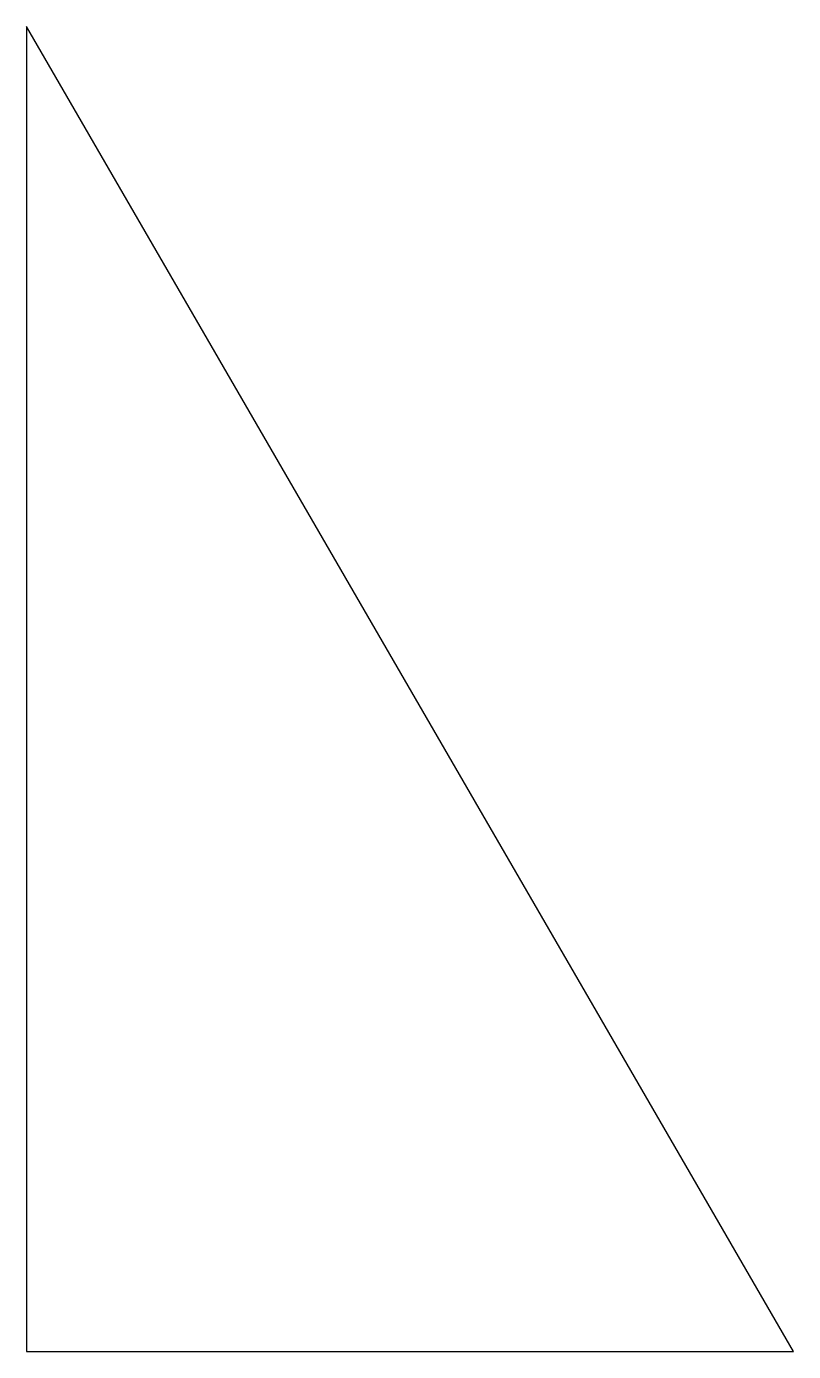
# Model space of a CAD drawing. Header units: millimetres. Extents: x 0 to 20.2, y 0 to 35.
import ezdxf

# ---------------------------------------------------------------- set-up
doc = ezdxf.new("R2010")
doc.units = ezdxf.units.MM

msp = doc.modelspace()

# ---------------------------------------------------------------- linework, layer by layer
at = {"color": 7, "linetype": 'Continuous', "lineweight": 25}
for p, q in [((20.25, 0), (0, 35)), ((0, 35), (0, 0)), ((0, 0), (20.25, 0))]:
    msp.add_line(p, q, dxfattribs=at)

doc.saveas('drawing.dxf')
